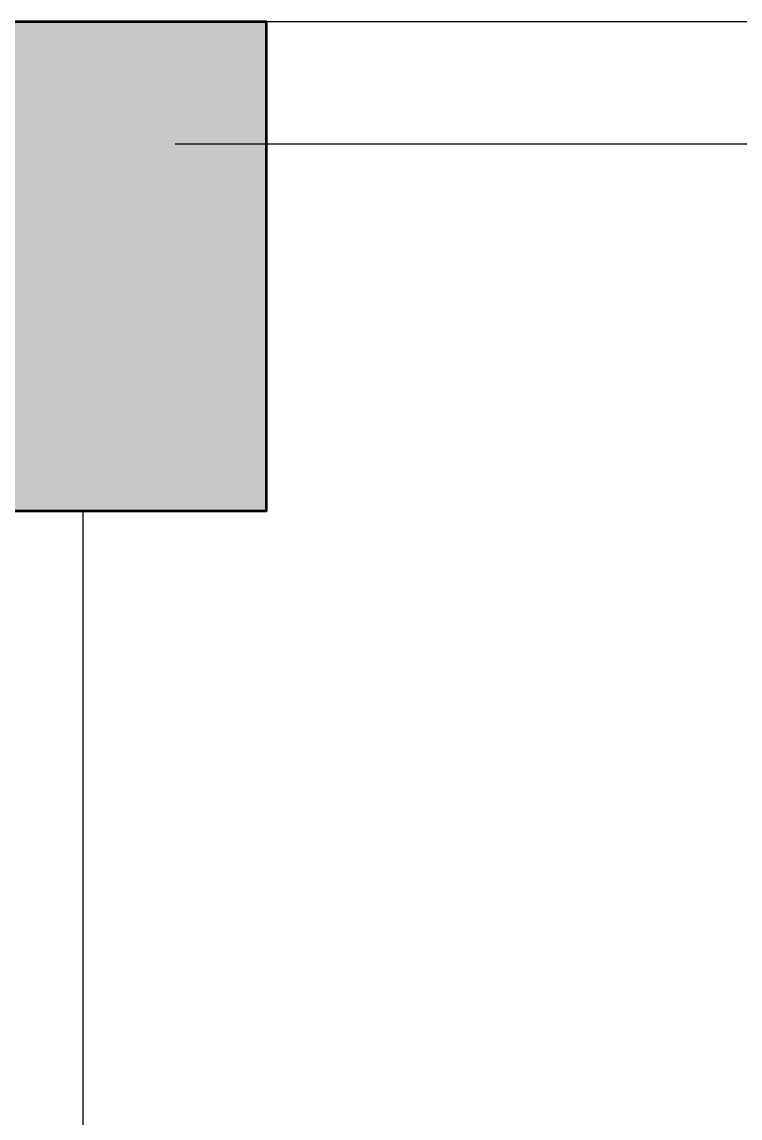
# Model space of a CAD drawing. Header units: millimetres. Extents: x 521 to 148073, y -17811 to 32040.
# Drawn here: x 63736 to 64944, y 19630 to 21474 of the extents above; entities that cross this region are included whole.
import ezdxf

# ---------------------------------------------------------------- set-up
doc = ezdxf.new("R2010")
doc.units = ezdxf.units.MM
doc.layers.add('OAP220', color=1, linetype='Continuous', lineweight=30)
doc.layers.add('OAP280', color=2, linetype='Continuous', lineweight=53)

msp = doc.modelspace()

# ---------------------------------------------------------------- linework, layer by layer
at = {"layer": 'OAP220'}
for p, q in [((68978.8, 21474.5), (63994.1, 21474.5)), ((68773.2, 21268.9), (63994.1, 21268.9)), ((63839.3, 9036.9), (63839.3, 20652.2))]:
    msp.add_line(p, q, dxfattribs=at)
at = {"layer": 'OAP280', "flags": 128}
msp.add_lwpolyline([(63325.3, 20652.2), (64147.6, 20652.2), (64147.6, 21474.5), (63325.3, 21474.5), (63325.3, 20652.2)], close=True, dxfattribs=at)
at = {"layer": 'OAP280', "extrusion": (0, 0, -1)}
msp.add_solid([(-64147.6, 20652.2), (-63325.3, 20652.2), (-64147.6, 21474.5), (-63325.3, 21474.5)], dxfattribs=at)

doc.saveas('drawing.dxf')
